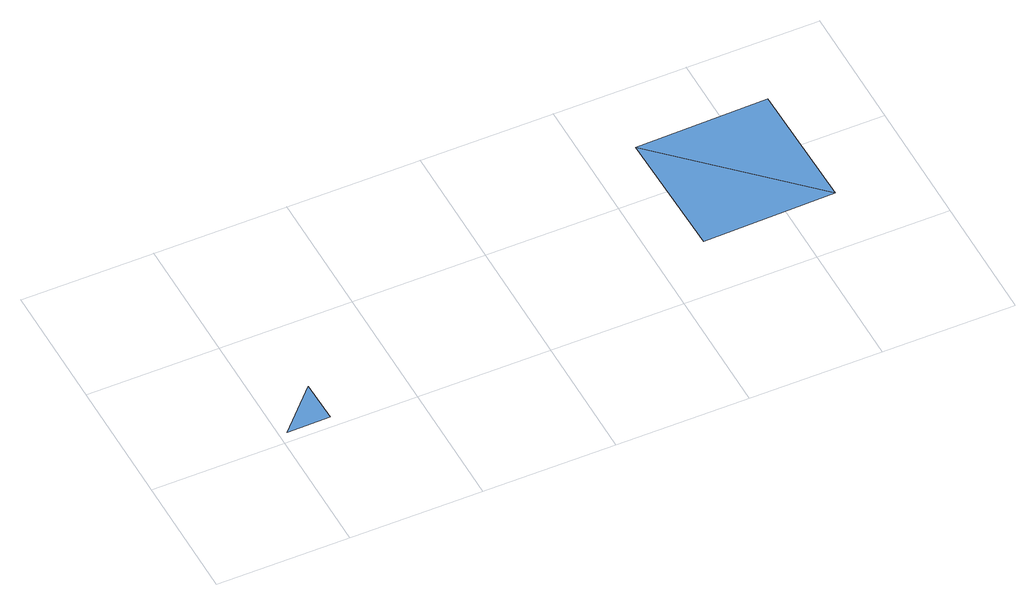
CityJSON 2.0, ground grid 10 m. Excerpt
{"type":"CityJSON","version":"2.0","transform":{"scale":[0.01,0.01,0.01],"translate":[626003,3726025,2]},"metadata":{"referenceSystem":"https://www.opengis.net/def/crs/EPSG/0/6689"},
"CityObjects":{
"waterbody1":{"type":"WaterBody","attributes":{"name":"福岡県津波浸水想定図","class":"1140","function":"2","WaterBodyTsunamiRiskAttribute.description":"1","WaterBodyTsunamiRiskAttribute.rank":"1"},"geometry":[{"type":"MultiSurface","lod":"1","boundaries":[[[0,1,2]],[[3,4,5]],[[4,6,5]]]}]}
},
"vertices":[
[387,84,22],[381,412,22],[62,80,22],[3380,470,21],[4379,489,21],[3361,1470,21],[4360,1489,21]
]}
